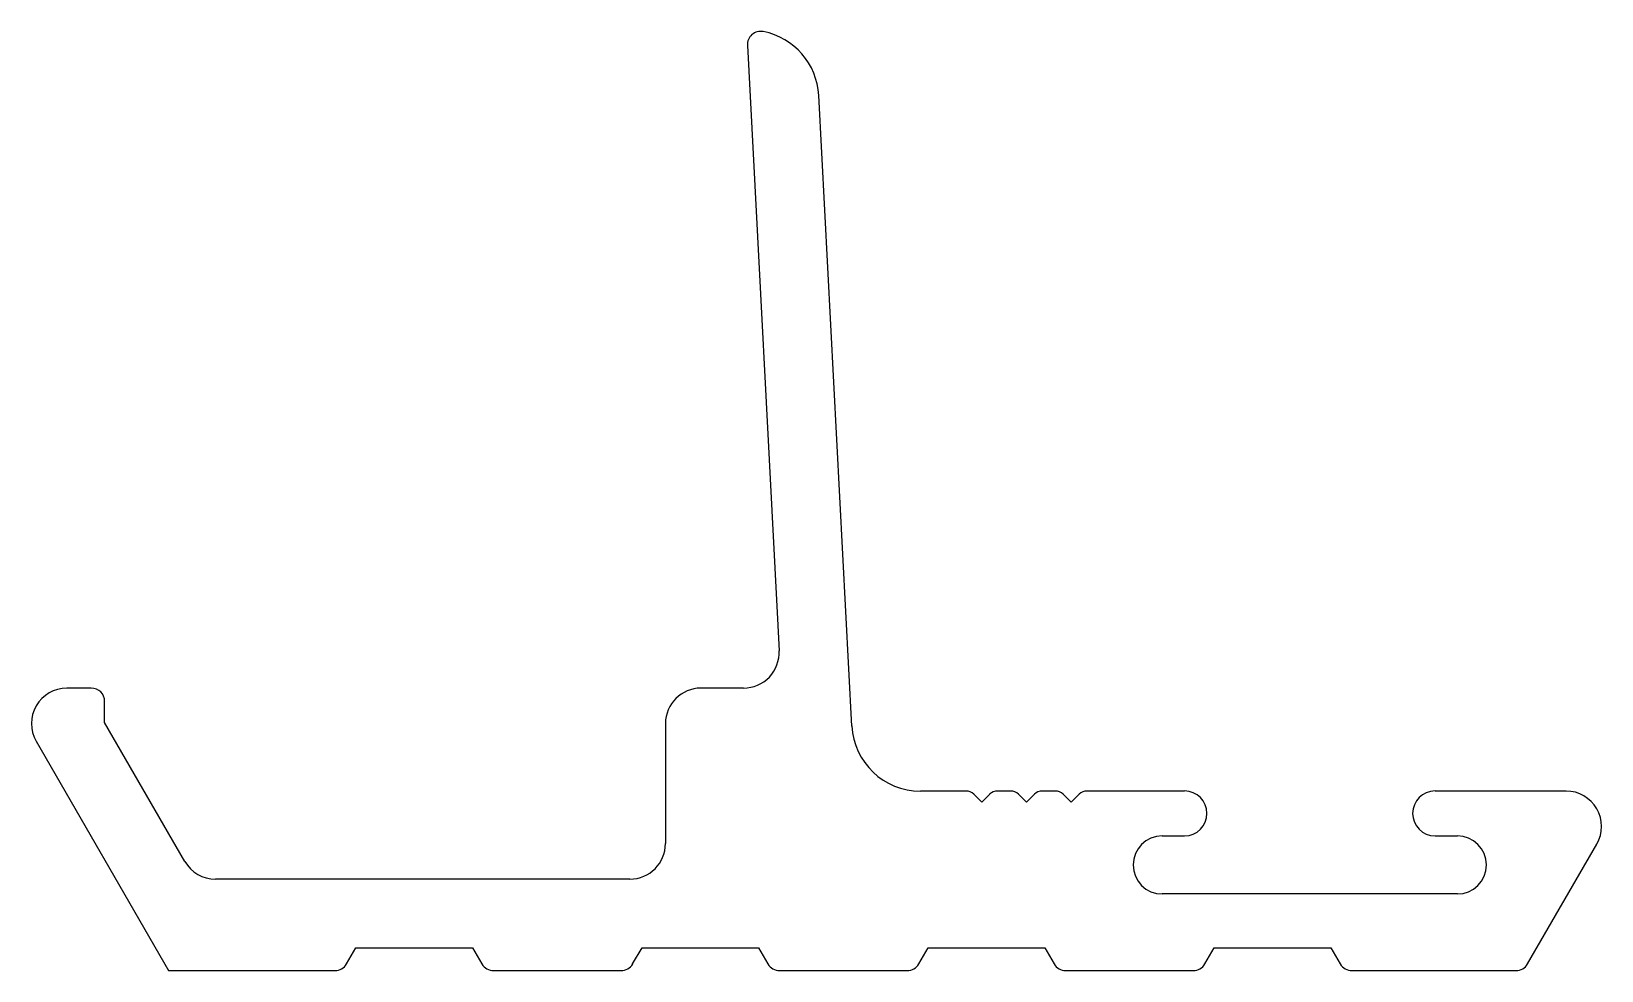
# Model space of a CAD drawing. Extents: x -18.2 to 16.9, y 0.9 to 21.9.
import ezdxf

# ---------------------------------------------------------------- set-up
doc = ezdxf.new("R2010")
doc.units = 0
doc.layers.add('SECTION', color=31, linetype='CONTINUOUS')

msp = doc.modelspace()

# ---------------------------------------------------------------- linework, layer by layer
at = {"layer": 'SECTION', "color": 7}
for p, q in [((-2.234, 21.626), (-1.525, 8.084)), ((0.101, 6.4), (-0.638, 20.509)), ((-16.907, 7.249), (-17.451, 7.249)), ((-2.317, 7.249), (-3.273, 7.249)), ((-16.607, 6.477), (-16.607, 6.949)), ((-14.814, 3.371), (-16.607, 6.477)), ((-4.066, 6.455), (-4.066, 3.768)), ((-18.138, 6.059), (-15.176, 0.927)), ((2.654, 4.945), (1.635, 4.945)), ((3.654, 4.945), (3.361, 4.945)), ((4.654, 4.945), (4.361, 4.945)), ((7.541, 4.945), (5.361, 4.945)), ((16.075, 4.945), (13.144, 4.945)), ((3.002, 4.701), (2.831, 4.872)), ((3.185, 4.872), (3.014, 4.701)), ((4.002, 4.701), (3.831, 4.872)), ((4.185, 4.872), (4.013, 4.701)), ((5.002, 4.701), (4.831, 4.872)), ((5.184, 4.872), (5.013, 4.701)), ((7.043, 3.942), (7.541, 3.942)), ((13.144, 3.942), (13.643, 3.942)), ((15.215, 1.077), (16.762, 3.755)), ((-4.86, 2.975), (-14.127, 2.975)), ((13.643, 2.642), (7.043, 2.642)), ((-11.197, 1.077), (-10.988, 1.439)), ((-10.988, 1.439), (-8.38, 1.439)), ((-8.38, 1.439), (-8.171, 1.077)), ((-4.799, 1.077), (-4.59, 1.439)), ((-4.59, 1.439), (-1.982, 1.439)), ((-1.982, 1.439), (-1.773, 1.077)), ((1.6, 1.077), (1.809, 1.439)), ((1.809, 1.439), (4.417, 1.439)), ((4.417, 1.439), (4.626, 1.077)), ((7.998, 1.077), (8.207, 1.439)), ((8.207, 1.439), (10.815, 1.439)), ((10.815, 1.439), (11.024, 1.077)), ((-15.176, 0.927), (-11.457, 0.927)), ((-7.911, 0.927), (-5.058, 0.927)), ((-1.513, 0.927), (1.34, 0.927)), ((4.885, 0.927), (7.738, 0.927)), ((11.284, 0.927), (14.955, 0.927))]:
    msp.add_line(p, q, dxfattribs=at)
for centre, radius, start, end in [((-1.935, 21.642), 0.3, 78.948, 183), ((-2.172, 20.429), 1.536, 3, 78.948), ((-2.317, 8.042), 0.793, 270, 3), ((-17.451, 6.455), 0.793, 90, 210), ((-16.907, 6.949), 0.3, 0, 90), ((-3.273, 6.455), 0.793, 90, 180), ((1.635, 6.481), 1.536, 183, 270), ((2.654, 4.695), 0.25, 45, 90), ((3.361, 4.695), 0.25, 90, 135), ((3.654, 4.695), 0.25, 45, 90), ((4.361, 4.695), 0.25, 90, 135), ((4.654, 4.695), 0.25, 45, 90), ((5.361, 4.695), 0.25, 90, 135), ((7.541, 4.444), 0.502, 270, 90), ((13.144, 4.444), 0.502, 90, 270), ((16.075, 4.152), 0.793, 329.9807, 90), ((3.008, 4.707), 0.008, 225, 315), ((4.008, 4.707), 0.008, 225, 315), ((5.008, 4.707), 0.008, 225, 315), ((7.043, 3.292), 0.65, 90, 270), ((13.643, 3.292), 0.65, 270, 90), ((-4.86, 3.768), 0.793, 270, 0), ((-14.127, 3.768), 0.793, 210, 270), ((-11.457, 1.227), 0.3, 270, 330), ((-7.911, 1.227), 0.3, 210, 270), ((-5.058, 1.227), 0.3, 270, 330), ((-1.513, 1.227), 0.3, 210, 270), ((1.34, 1.227), 0.3, 270, 330), ((4.885, 1.227), 0.3, 210, 270), ((7.738, 1.227), 0.3, 270, 330), ((11.284, 1.227), 0.3, 210, 270), ((14.955, 1.227), 0.3, 270, 329.9807)]:
    msp.add_arc(centre, radius, start, end, dxfattribs=at)

doc.saveas('drawing.dxf')
